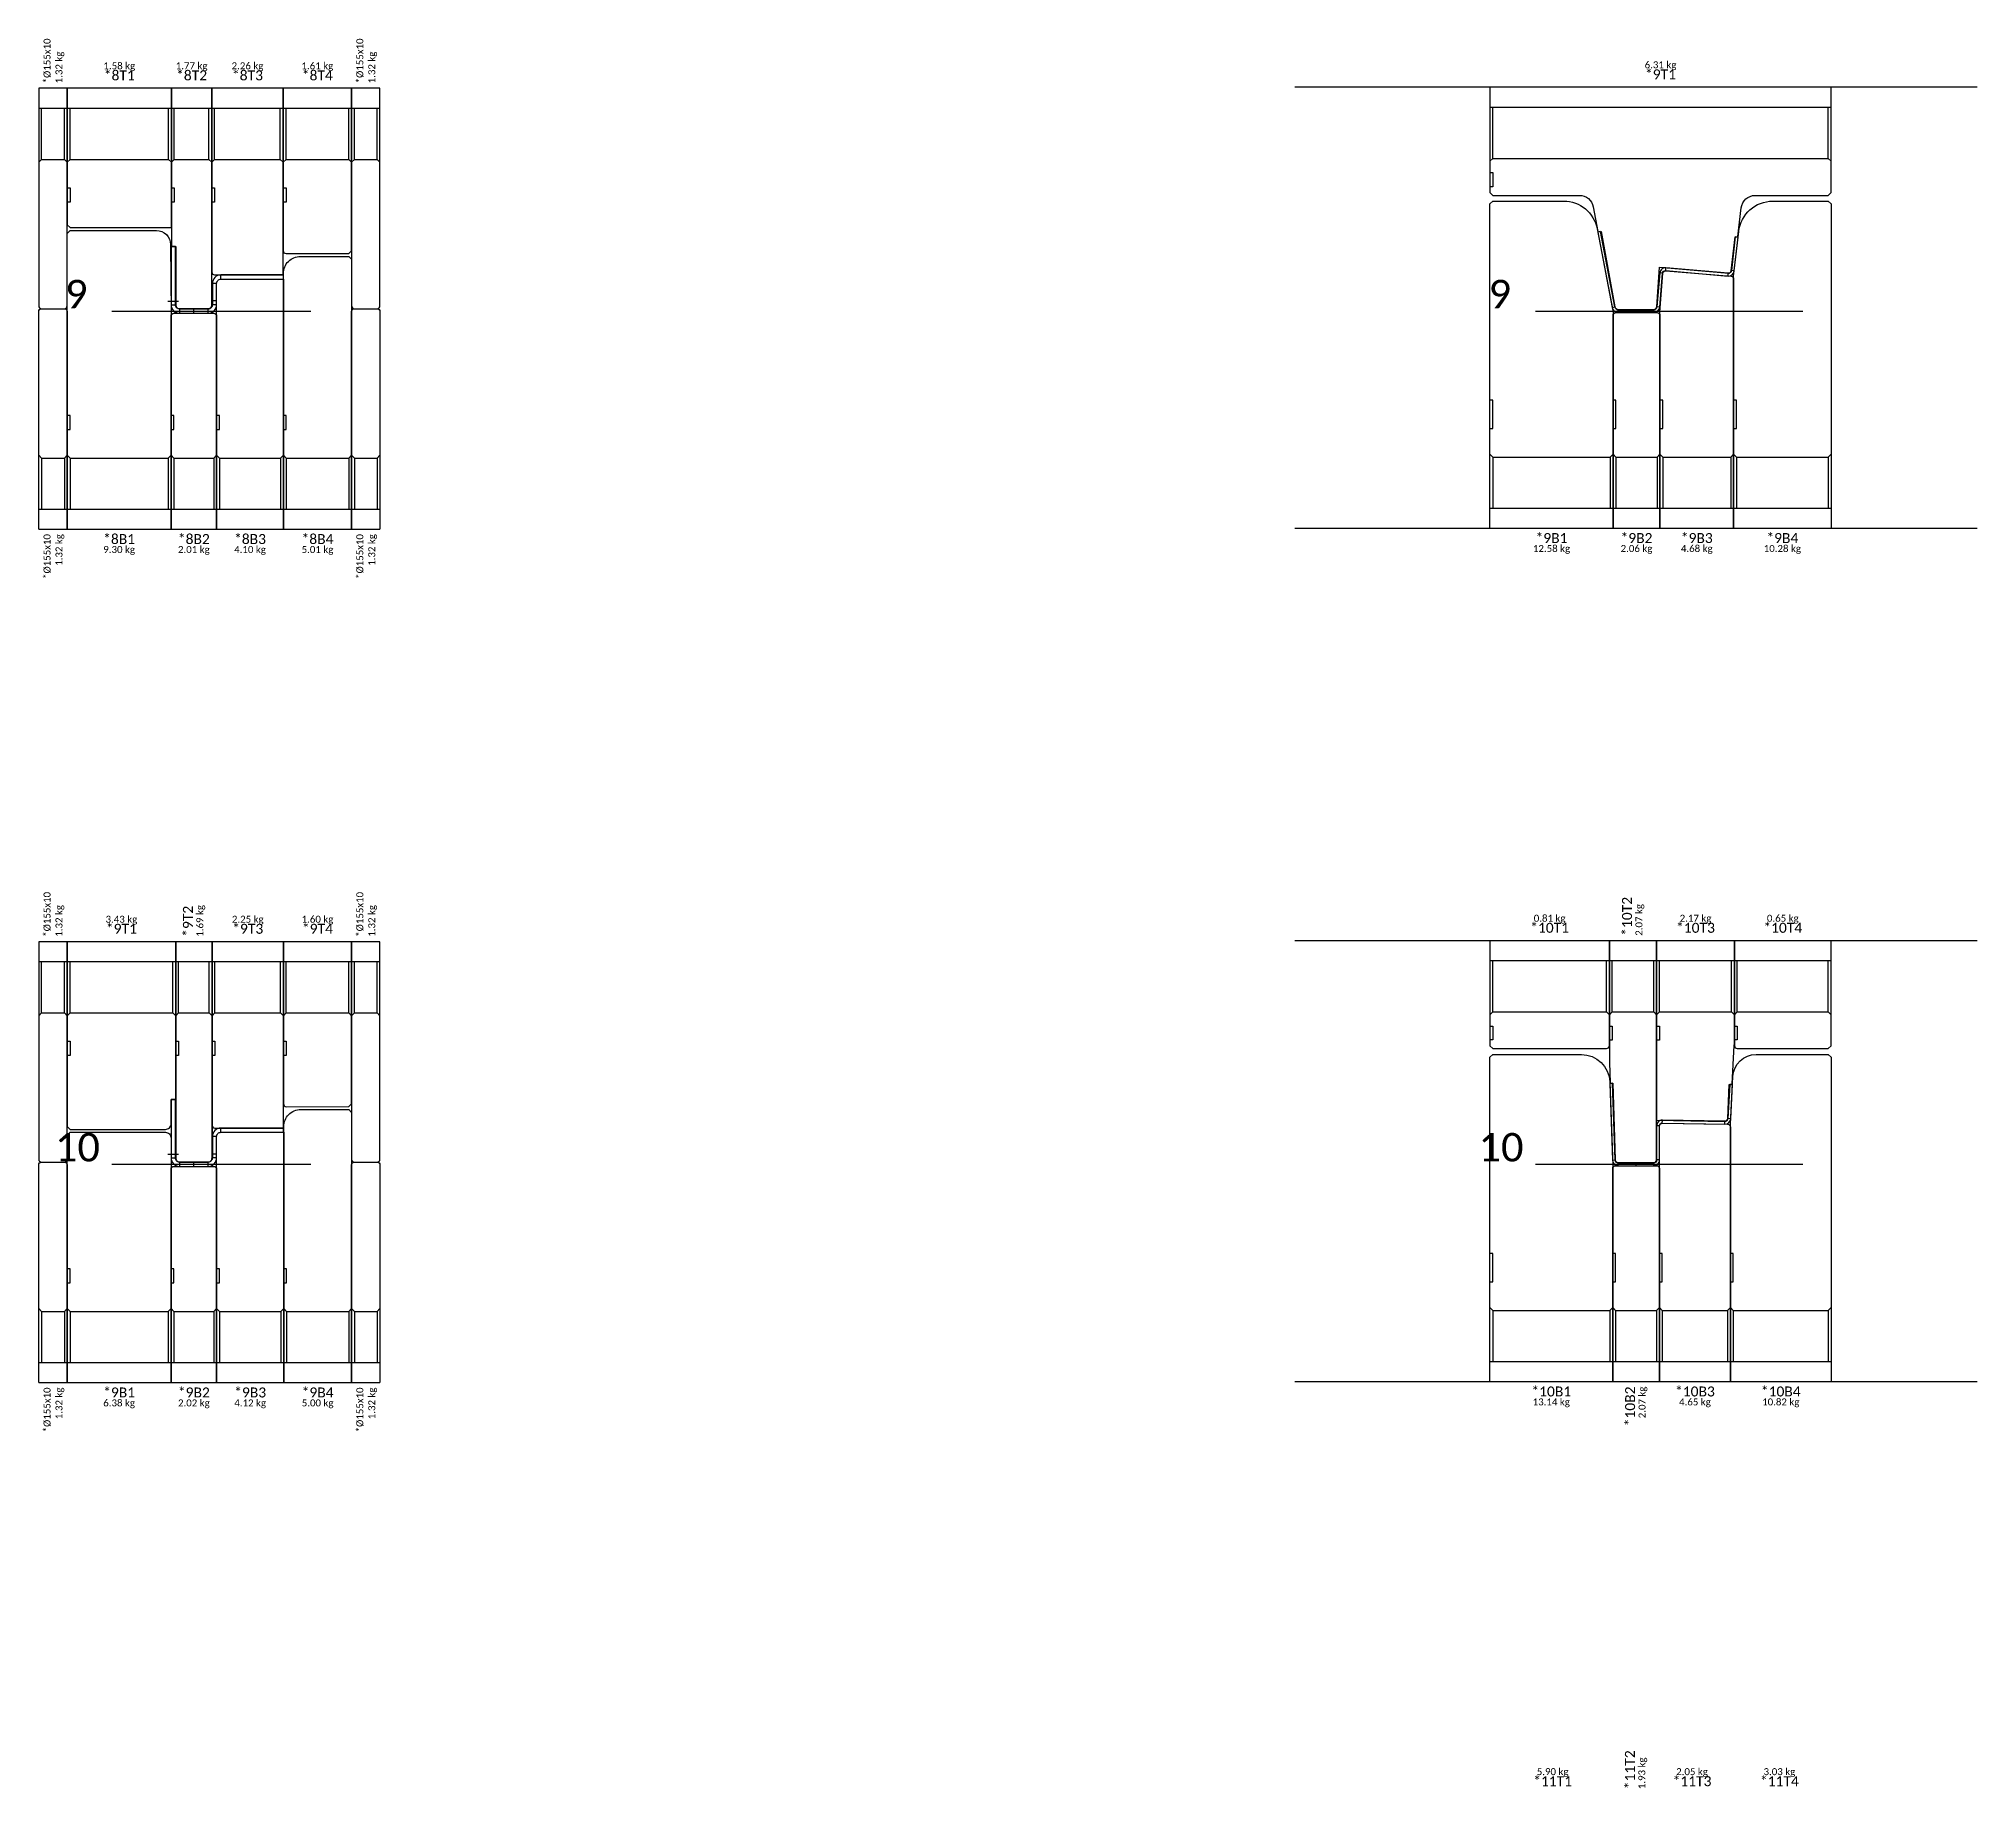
# Model space of a CAD drawing. Header units: millimetres. Extents: x -43 to 662, y -5184 to -4.
# Drawn here: x -20 to 662, y -3303 to -2688 of the extents above; entities that cross this region are included whole.
import ezdxf
from ezdxf.enums import TextEntityAlignment as Align

# ---------------------------------------------------------------- set-up
doc = ezdxf.new("R2010")
doc.units = ezdxf.units.MM
doc.layers.add('0-CAD-polyline', color=7, linetype='CONTINUOUS')
doc.styles.get("Standard").update_dxf_attribs({"font": 'calibri.ttf', "height": 3})

msp = doc.modelspace()

# ---------------------------------------------------------------- linework, layer by layer
at = {"layer": '0-CAD-polyline', "color": 1}
for p, q in [((100.32, -2705.49), (-19.68, -2705.49)), ((662.06, -2705.14), (422.06, -2705.14)), ((6.03, -2783.84), (76.03, -2783.84)), ((506.69, -2783.84), (600.69, -2783.84)), ((491.68, -2815.14), (490.68, -2815.14)), ((491.68, -2825.14), (491.68, -2815.14)), ((535, -2815.14), (534, -2815.14)), ((535, -2825.14), (535, -2815.14)), ((551.46, -2815.14), (550.46, -2815.14)), ((551.46, -2825.14), (551.46, -2815.14)), ((577.39, -2815.14), (576.39, -2815.14)), ((577.39, -2825.14), (577.39, -2815.14)), ((-8.68, -2820.49), (-9.68, -2820.49)), ((-8.68, -2825.49), (-8.68, -2820.49)), ((27.85, -2820.49), (26.85, -2820.49)), ((27.85, -2825.49), (27.85, -2820.49)), ((43.87, -2820.49), (42.87, -2820.49)), ((43.87, -2825.49), (43.87, -2820.49)), ((67.37, -2820.49), (66.37, -2820.49)), ((67.37, -2825.49), (67.37, -2820.49)), ((-9.68, -2825.49), (-8.68, -2825.49)), ((26.85, -2825.49), (27.85, -2825.49)), ((42.87, -2825.49), (43.87, -2825.49)), ((66.37, -2825.49), (67.37, -2825.49)), ((490.68, -2825.14), (491.68, -2825.14)), ((534, -2825.14), (535, -2825.14)), ((550.46, -2825.14), (551.46, -2825.14)), ((576.39, -2825.14), (577.39, -2825.14)), ((-19.68, -2834.49), (-18.68, -2835.49)), ((-18.68, -2835.49), (-18.68, -2853.49)), ((-18.68, -2835.49), (-10.68, -2835.49)), ((-18.68, -2835.49), (-18.68, -2853.49)), ((-9.68, -2834.49), (-10.68, -2835.49)), ((-10.68, -2835.49), (-10.68, -2853.49)), ((-10.68, -2835.49), (-10.68, -2853.49)), ((-9.68, -2834.49), (-8.68, -2835.49)), ((-8.68, -2835.49), (-8.68, -2853.49)), ((-8.68, -2835.49), (25.85, -2835.49)), ((-8.68, -2835.49), (-8.68, -2853.49)), ((26.85, -2834.49), (25.85, -2835.49)), ((25.85, -2835.49), (25.85, -2853.49)), ((25.85, -2835.49), (25.85, -2853.49)), ((26.85, -2834.49), (27.85, -2835.49)), ((27.85, -2835.49), (27.85, -2853.49)), ((27.85, -2835.49), (41.87, -2835.49)), ((27.85, -2835.49), (27.85, -2853.49)), ((42.87, -2834.49), (41.87, -2835.49)), ((41.87, -2835.49), (41.87, -2853.49)), ((41.87, -2835.49), (41.87, -2853.49)), ((42.87, -2834.49), (43.87, -2835.49)), ((43.87, -2835.49), (43.87, -2853.49)), ((43.87, -2835.49), (65.37, -2835.49)), ((43.87, -2835.49), (43.87, -2853.49)), ((66.37, -2834.49), (65.37, -2835.49)), ((65.37, -2835.49), (65.37, -2853.49)), ((65.37, -2835.49), (65.37, -2853.49)), ((66.37, -2834.49), (67.37, -2835.49)), ((67.37, -2835.49), (67.37, -2853.49)), ((67.37, -2835.49), (89.32, -2835.49)), ((67.37, -2835.49), (67.37, -2853.49)), ((90.32, -2834.49), (89.32, -2835.49)), ((89.32, -2835.49), (89.32, -2853.49)), ((89.32, -2835.49), (89.32, -2853.49)), ((90.32, -2834.49), (91.32, -2835.49)), ((91.32, -2835.49), (91.32, -2853.49)), ((91.32, -2835.49), (99.32, -2835.49)), ((91.32, -2835.49), (91.32, -2853.49)), ((100.32, -2834.49), (99.32, -2835.49)), ((99.32, -2835.49), (99.32, -2853.49)), ((99.32, -2835.49), (99.32, -2853.49)), ((490.68, -2834.14), (491.68, -2835.14)), ((491.68, -2835.14), (491.68, -2853.14)), ((491.68, -2835.14), (533, -2835.14)), ((491.68, -2835.14), (491.68, -2853.14)), ((534, -2834.14), (533, -2835.14)), ((533, -2835.14), (533, -2853.14)), ((533, -2835.14), (533, -2853.14)), ((534, -2834.14), (535, -2835.14)), ((535, -2835.14), (535, -2853.14)), ((535, -2835.14), (549.46, -2835.14)), ((535, -2835.14), (535, -2853.14)), ((550.46, -2834.14), (549.46, -2835.14)), ((549.46, -2835.14), (549.46, -2853.14)), ((549.46, -2835.14), (549.46, -2853.14)), ((550.46, -2834.14), (551.46, -2835.14)), ((551.46, -2835.14), (551.46, -2853.14)), ((551.46, -2835.14), (575.39, -2835.14)), ((551.46, -2835.14), (551.46, -2853.14)), ((576.39, -2834.14), (575.39, -2835.14)), ((575.39, -2835.14), (575.39, -2853.14)), ((575.39, -2835.14), (575.39, -2853.14)), ((576.39, -2834.14), (577.39, -2835.14)), ((577.39, -2835.14), (577.39, -2853.14)), ((577.39, -2835.14), (609.68, -2835.14)), ((577.39, -2835.14), (577.39, -2853.14)), ((610.68, -2834.14), (609.68, -2835.14)), ((609.68, -2835.14), (609.68, -2853.14)), ((609.68, -2835.14), (609.68, -2853.14)), ((-19.68, -2853.49), (-9.68, -2853.49)), ((-19.68, -2853.49), (-9.68, -2853.49)), ((-9.68, -2853.49), (26.85, -2853.49)), ((-9.68, -2853.49), (26.85, -2853.49)), ((26.85, -2853.49), (42.87, -2853.49)), ((26.85, -2853.49), (42.87, -2853.49)), ((42.87, -2853.49), (66.37, -2853.49)), ((42.87, -2853.49), (66.37, -2853.49)), ((66.37, -2853.49), (90.32, -2853.49)), ((66.37, -2853.49), (90.32, -2853.49)), ((90.32, -2853.49), (100.32, -2853.49)), ((90.32, -2853.49), (100.32, -2853.49)), ((490.68, -2853.14), (534, -2853.14)), ((490.68, -2853.14), (534, -2853.14)), ((534, -2853.14), (550.46, -2853.14)), ((534, -2853.14), (550.46, -2853.14)), ((550.46, -2853.14), (576.39, -2853.14)), ((550.46, -2853.14), (576.39, -2853.14)), ((576.39, -2853.14), (610.68, -2853.14)), ((576.39, -2853.14), (610.68, -2853.14)), ((-19.68, -2860.49), (100.32, -2860.49)), ((422.06, -2860.14), (662.06, -2860.14)), ((100.32, -3005.59), (-19.68, -3005.59)), ((662.06, -3005.24), (422.06, -3005.24)), ((6.03, -3083.84), (76.03, -3083.84)), ((506.69, -3083.84), (600.69, -3083.84)), ((491.68, -3115.24), (490.68, -3115.24)), ((491.68, -3125.24), (491.68, -3115.24)), ((534.85, -3115.24), (533.85, -3115.24)), ((534.85, -3125.24), (534.85, -3115.24)), ((551.31, -3115.24), (550.31, -3115.24)), ((551.31, -3125.24), (551.31, -3115.24)), ((576.26, -3115.24), (575.26, -3115.24)), ((576.26, -3125.24), (576.26, -3115.24)), ((-8.68, -3120.59), (-9.68, -3120.59)), ((-8.68, -3125.59), (-8.68, -3120.59)), ((27.85, -3120.59), (26.85, -3120.59)), ((27.85, -3125.59), (27.85, -3120.59)), ((43.88, -3120.59), (42.88, -3120.59)), ((43.88, -3125.59), (43.88, -3120.59)), ((67.47, -3120.59), (66.47, -3120.59)), ((67.47, -3125.59), (67.47, -3120.59)), ((-9.68, -3125.59), (-8.68, -3125.59)), ((26.85, -3125.59), (27.85, -3125.59)), ((42.88, -3125.59), (43.88, -3125.59)), ((66.47, -3125.59), (67.47, -3125.59)), ((490.68, -3125.24), (491.68, -3125.24)), ((533.85, -3125.24), (534.85, -3125.24)), ((550.31, -3125.24), (551.31, -3125.24)), ((575.26, -3125.24), (576.26, -3125.24)), ((-19.68, -3134.59), (-18.68, -3135.59)), ((-18.68, -3135.59), (-18.68, -3153.59)), ((-18.68, -3135.59), (-10.68, -3135.59)), ((-18.68, -3135.59), (-18.68, -3153.59)), ((-9.68, -3134.59), (-10.68, -3135.59)), ((-10.68, -3135.59), (-10.68, -3153.59)), ((-10.68, -3135.59), (-10.68, -3153.59)), ((-9.68, -3134.59), (-8.68, -3135.59)), ((-8.68, -3135.59), (-8.68, -3153.59)), ((-8.68, -3135.59), (25.85, -3135.59)), ((-8.68, -3135.59), (-8.68, -3153.59)), ((26.85, -3134.59), (25.85, -3135.59)), ((25.85, -3135.59), (25.85, -3153.59)), ((25.85, -3135.59), (25.85, -3153.59)), ((26.85, -3134.59), (27.85, -3135.59)), ((27.85, -3135.59), (27.85, -3153.59)), ((27.85, -3135.59), (41.88, -3135.59)), ((27.85, -3135.59), (27.85, -3153.59)), ((42.88, -3134.59), (41.88, -3135.59)), ((41.88, -3135.59), (41.88, -3153.59)), ((41.88, -3135.59), (41.88, -3153.59)), ((42.88, -3134.59), (43.88, -3135.59)), ((43.88, -3135.59), (43.88, -3153.59)), ((43.88, -3135.59), (65.47, -3135.59)), ((43.88, -3135.59), (43.88, -3153.59)), ((66.47, -3134.59), (65.47, -3135.59)), ((65.47, -3135.59), (65.47, -3153.59)), ((65.47, -3135.59), (65.47, -3153.59)), ((66.47, -3134.59), (67.47, -3135.59)), ((67.47, -3135.59), (67.47, -3153.59)), ((67.47, -3135.59), (89.32, -3135.59)), ((67.47, -3135.59), (67.47, -3153.59)), ((90.32, -3134.59), (89.32, -3135.59)), ((89.32, -3135.59), (89.32, -3153.59)), ((89.32, -3135.59), (89.32, -3153.59)), ((90.32, -3134.59), (91.32, -3135.59)), ((91.32, -3135.59), (91.32, -3153.59)), ((91.32, -3135.59), (99.32, -3135.59)), ((91.32, -3135.59), (91.32, -3153.59)), ((100.32, -3134.59), (99.32, -3135.59)), ((99.32, -3135.59), (99.32, -3153.59)), ((99.32, -3135.59), (99.32, -3153.59)), ((490.68, -3134.24), (491.68, -3135.24)), ((491.68, -3135.24), (491.68, -3153.24)), ((491.68, -3135.24), (532.85, -3135.24)), ((491.68, -3135.24), (491.68, -3153.24)), ((533.85, -3134.24), (532.85, -3135.24)), ((532.85, -3135.24), (532.85, -3153.24)), ((532.85, -3135.24), (532.85, -3153.24)), ((533.85, -3134.24), (534.85, -3135.24)), ((534.85, -3135.24), (534.85, -3153.24)), ((534.85, -3135.24), (549.31, -3135.24)), ((534.85, -3135.24), (534.85, -3153.24)), ((550.31, -3134.24), (549.31, -3135.24)), ((549.31, -3135.24), (549.31, -3153.24)), ((549.31, -3135.24), (549.31, -3153.24)), ((550.31, -3134.24), (551.31, -3135.24)), ((551.31, -3135.24), (551.31, -3153.24)), ((551.31, -3135.24), (574.26, -3135.24)), ((551.31, -3135.24), (551.31, -3153.24)), ((575.26, -3134.24), (574.26, -3135.24)), ((574.26, -3135.24), (574.26, -3153.24)), ((574.26, -3135.24), (574.26, -3153.24)), ((575.26, -3134.24), (576.26, -3135.24)), ((576.26, -3135.24), (576.26, -3153.24)), ((576.26, -3135.24), (609.68, -3135.24)), ((576.26, -3135.24), (576.26, -3153.24)), ((610.68, -3134.24), (609.68, -3135.24)), ((609.68, -3135.24), (609.68, -3153.24)), ((609.68, -3135.24), (609.68, -3153.24)), ((-19.68, -3153.59), (-9.68, -3153.59)), ((-19.68, -3153.59), (-9.68, -3153.59)), ((-9.68, -3153.59), (26.85, -3153.59)), ((-9.68, -3153.59), (26.85, -3153.59)), ((26.85, -3153.59), (42.88, -3153.59)), ((26.85, -3153.59), (42.88, -3153.59)), ((42.88, -3153.59), (66.47, -3153.59)), ((42.88, -3153.59), (66.47, -3153.59)), ((66.47, -3153.59), (90.32, -3153.59)), ((66.47, -3153.59), (90.32, -3153.59)), ((90.32, -3153.59), (100.32, -3153.59)), ((90.32, -3153.59), (100.32, -3153.59)), ((490.68, -3153.24), (533.85, -3153.24)), ((490.68, -3153.24), (533.85, -3153.24)), ((533.85, -3153.24), (550.31, -3153.24)), ((533.85, -3153.24), (550.31, -3153.24)), ((550.31, -3153.24), (575.26, -3153.24)), ((550.31, -3153.24), (575.26, -3153.24)), ((575.26, -3153.24), (610.68, -3153.24)), ((575.26, -3153.24), (610.68, -3153.24)), ((-19.68, -3160.59), (100.32, -3160.59)), ((422.06, -3160.24), (662.06, -3160.24))]:
    msp.add_line(p, q, dxfattribs=at)
at = {"layer": '0-CAD-polyline', "color": 5}
for p, q in [((-19.68, -2712.49), (-9.68, -2712.49)), ((-19.68, -2712.49), (-9.68, -2712.49)), ((-18.68, -2730.49), (-18.68, -2712.49)), ((-18.68, -2730.49), (-18.68, -2712.49)), ((-10.68, -2730.49), (-10.68, -2712.49)), ((-10.68, -2730.49), (-10.68, -2712.49)), ((-9.68, -2712.49), (26.97, -2712.49)), ((-9.68, -2712.49), (26.97, -2712.49)), ((-8.68, -2730.49), (-8.68, -2712.49)), ((-8.68, -2730.49), (-8.68, -2712.49)), ((25.97, -2730.49), (25.97, -2712.49)), ((25.97, -2730.49), (25.97, -2712.49)), ((26.97, -2712.49), (41.17, -2712.49)), ((26.97, -2712.49), (41.17, -2712.49)), ((27.97, -2730.49), (27.97, -2712.49)), ((27.97, -2730.49), (27.97, -2712.49)), ((40.17, -2730.49), (40.17, -2712.49)), ((40.17, -2730.49), (40.17, -2712.49)), ((41.17, -2712.49), (66.27, -2712.49)), ((41.17, -2712.49), (66.27, -2712.49)), ((42.17, -2730.49), (42.17, -2712.49)), ((42.17, -2730.49), (42.17, -2712.49)), ((65.27, -2730.49), (65.27, -2712.49)), ((65.27, -2730.49), (65.27, -2712.49)), ((66.27, -2712.49), (90.32, -2712.49)), ((66.27, -2712.49), (90.32, -2712.49)), ((67.27, -2730.49), (67.27, -2712.49)), ((67.27, -2730.49), (67.27, -2712.49)), ((89.32, -2730.49), (89.32, -2712.49)), ((89.32, -2730.49), (89.32, -2712.49)), ((90.32, -2712.49), (100.32, -2712.49)), ((90.32, -2712.49), (100.32, -2712.49)), ((91.32, -2730.49), (91.32, -2712.49)), ((91.32, -2730.49), (91.32, -2712.49)), ((99.32, -2730.49), (99.32, -2712.49)), ((99.32, -2730.49), (99.32, -2712.49)), ((490.68, -2712.14), (610.68, -2712.14)), ((490.68, -2712.14), (610.68, -2712.14)), ((491.68, -2730.14), (491.68, -2712.14)), ((491.68, -2730.14), (491.68, -2712.14)), ((609.68, -2730.14), (609.68, -2712.14)), ((609.68, -2730.14), (609.68, -2712.14)), ((-19.68, -2731.49), (-18.68, -2730.49)), ((-18.68, -2730.49), (-10.68, -2730.49)), ((-9.68, -2731.49), (-10.68, -2730.49)), ((-9.68, -2731.49), (-8.68, -2730.49)), ((-8.68, -2730.49), (25.97, -2730.49)), ((26.97, -2731.49), (25.97, -2730.49)), ((26.97, -2731.49), (27.97, -2730.49)), ((27.97, -2730.49), (40.17, -2730.49)), ((41.17, -2731.49), (40.17, -2730.49)), ((41.17, -2731.49), (42.17, -2730.49)), ((42.17, -2730.49), (65.27, -2730.49)), ((66.27, -2731.49), (65.27, -2730.49)), ((66.27, -2731.49), (67.27, -2730.49)), ((67.27, -2730.49), (89.32, -2730.49)), ((90.32, -2731.49), (89.32, -2730.49)), ((90.32, -2731.49), (91.32, -2730.49)), ((91.32, -2730.49), (99.32, -2730.49)), ((100.32, -2731.49), (99.32, -2730.49)), ((490.68, -2731.14), (491.68, -2730.14)), ((491.68, -2730.14), (609.68, -2730.14)), ((610.68, -2731.14), (609.68, -2730.14)), ((-9.68, -2740.49), (-8.68, -2740.49)), ((-8.68, -2740.49), (-8.68, -2745.49)), ((26.97, -2740.49), (27.97, -2740.49)), ((27.97, -2740.49), (27.97, -2745.49)), ((41.17, -2740.49), (42.17, -2740.49)), ((42.17, -2740.49), (42.17, -2745.49)), ((66.27, -2740.49), (67.27, -2740.49)), ((67.27, -2740.49), (67.27, -2745.49)), ((490.68, -2735.14), (491.68, -2735.14)), ((491.68, -2740.14), (490.68, -2740.14)), ((491.68, -2735.14), (491.68, -2740.14)), ((-8.68, -2745.49), (-9.68, -2745.49)), ((27.97, -2745.49), (26.97, -2745.49)), ((42.17, -2745.49), (41.17, -2745.49)), ((67.27, -2745.49), (66.27, -2745.49)), ((42.87, -2774.09), (41.37, -2774.09)), ((44.37, -2772.59), (44.37, -2771.09)), ((551.43, -2770.48), (550.43, -2770.4)), ((552.51, -2769.57), (552.6, -2768.58)), ((574.43, -2771.49), (574.52, -2770.5)), ((576.62, -2769.71), (575.62, -2769.59)), ((26.87, -2781.59), (28.37, -2781.59)), ((29.87, -2784.59), (29.87, -2783.09)), ((34.87, -2784.59), (34.87, -2783.09)), ((39.87, -2784.59), (39.87, -2783.09)), ((42.87, -2781.59), (41.37, -2781.59)), ((533.67, -2782.56), (534.65, -2782.37)), ((535.81, -2784.34), (535.81, -2783.34)), ((542.06, -2784.34), (542.06, -2783.34)), ((548.31, -2784.34), (548.31, -2783.34)), ((550.38, -2782.44), (549.39, -2782.35)), ((-19.68, -3012.59), (-9.68, -3012.59)), ((-19.68, -3012.59), (-9.68, -3012.59)), ((-18.68, -3030.59), (-18.68, -3012.59)), ((-18.68, -3030.59), (-18.68, -3012.59)), ((-10.68, -3030.59), (-10.68, -3012.59)), ((-10.68, -3030.59), (-10.68, -3012.59)), ((-9.68, -3012.59), (28.47, -3012.59)), ((-9.68, -3012.59), (28.47, -3012.59)), ((-8.68, -3030.59), (-8.68, -3012.59)), ((-8.68, -3030.59), (-8.68, -3012.59)), ((27.47, -3030.59), (27.47, -3012.59)), ((27.47, -3030.59), (27.47, -3012.59)), ((28.47, -3012.59), (41.27, -3012.59)), ((28.47, -3012.59), (41.27, -3012.59)), ((29.47, -3030.59), (29.47, -3012.59)), ((29.47, -3030.59), (29.47, -3012.59)), ((40.27, -3030.59), (40.27, -3012.59)), ((40.27, -3030.59), (40.27, -3012.59)), ((41.27, -3012.59), (66.37, -3012.59)), ((41.27, -3012.59), (66.37, -3012.59)), ((42.27, -3030.59), (42.27, -3012.59)), ((42.27, -3030.59), (42.27, -3012.59)), ((65.37, -3030.59), (65.37, -3012.59)), ((65.37, -3030.59), (65.37, -3012.59)), ((66.37, -3012.59), (90.32, -3012.59)), ((66.37, -3012.59), (90.32, -3012.59)), ((67.37, -3030.59), (67.37, -3012.59)), ((67.37, -3030.59), (67.37, -3012.59)), ((89.32, -3030.59), (89.32, -3012.59)), ((89.32, -3030.59), (89.32, -3012.59)), ((90.32, -3012.59), (100.32, -3012.59)), ((90.32, -3012.59), (100.32, -3012.59)), ((91.32, -3030.59), (91.32, -3012.59)), ((91.32, -3030.59), (91.32, -3012.59)), ((99.32, -3030.59), (99.32, -3012.59)), ((99.32, -3030.59), (99.32, -3012.59)), ((490.68, -3012.24), (532.68, -3012.24)), ((490.68, -3012.24), (532.68, -3012.24)), ((491.68, -3030.24), (491.68, -3012.24)), ((491.68, -3030.24), (491.68, -3012.24)), ((531.68, -3030.24), (531.68, -3012.24)), ((531.68, -3030.24), (531.68, -3012.24)), ((532.68, -3012.24), (549.31, -3012.24)), ((532.68, -3012.24), (549.31, -3012.24)), ((533.68, -3030.24), (533.68, -3012.24)), ((533.68, -3030.24), (533.68, -3012.24)), ((548.31, -3030.24), (548.31, -3012.24)), ((548.31, -3030.24), (548.31, -3012.24)), ((549.31, -3012.24), (576.68, -3012.24)), ((549.31, -3012.24), (576.68, -3012.24)), ((550.31, -3030.24), (550.31, -3012.24)), ((550.31, -3030.24), (550.31, -3012.24)), ((575.68, -3030.24), (575.68, -3012.24)), ((575.68, -3030.24), (575.68, -3012.24)), ((576.68, -3012.24), (610.68, -3012.24)), ((576.68, -3012.24), (610.68, -3012.24)), ((577.68, -3030.24), (577.68, -3012.24)), ((577.68, -3030.24), (577.68, -3012.24)), ((609.68, -3030.24), (609.68, -3012.24)), ((609.68, -3030.24), (609.68, -3012.24)), ((-19.68, -3031.59), (-18.68, -3030.59)), ((-18.68, -3030.59), (-10.68, -3030.59)), ((-9.68, -3031.59), (-10.68, -3030.59)), ((-9.68, -3031.59), (-8.68, -3030.59)), ((-8.68, -3030.59), (27.47, -3030.59)), ((28.47, -3031.59), (27.47, -3030.59)), ((28.47, -3031.59), (29.47, -3030.59)), ((29.47, -3030.59), (40.27, -3030.59)), ((41.27, -3031.59), (40.27, -3030.59)), ((41.27, -3031.59), (42.27, -3030.59)), ((42.27, -3030.59), (65.37, -3030.59)), ((66.37, -3031.59), (65.37, -3030.59)), ((66.37, -3031.59), (67.37, -3030.59)), ((67.37, -3030.59), (89.32, -3030.59)), ((90.32, -3031.59), (89.32, -3030.59)), ((90.32, -3031.59), (91.32, -3030.59)), ((91.32, -3030.59), (99.32, -3030.59)), ((100.32, -3031.59), (99.32, -3030.59)), ((490.68, -3031.24), (491.68, -3030.24)), ((491.68, -3030.24), (531.68, -3030.24)), ((532.68, -3031.24), (531.68, -3030.24)), ((532.68, -3031.24), (533.68, -3030.24)), ((533.68, -3030.24), (548.31, -3030.24)), ((549.31, -3031.24), (548.31, -3030.24)), ((549.31, -3031.24), (550.31, -3030.24)), ((550.31, -3030.24), (575.68, -3030.24)), ((576.68, -3031.24), (575.68, -3030.24)), ((576.68, -3031.24), (577.68, -3030.24)), ((577.68, -3030.24), (609.68, -3030.24)), ((610.68, -3031.24), (609.68, -3030.24)), ((490.68, -3035.24), (491.68, -3035.24)), ((491.68, -3040.14), (490.68, -3040.14)), ((491.68, -3035.24), (491.68, -3040.14)), ((532.68, -3035.24), (533.68, -3035.24)), ((533.68, -3040.24), (532.68, -3040.24)), ((533.68, -3035.24), (533.68, -3040.24)), ((549.31, -3035.24), (550.31, -3035.24)), ((550.31, -3040.24), (549.31, -3040.24)), ((550.31, -3035.24), (550.31, -3040.24)), ((576.68, -3035.24), (577.68, -3035.24)), ((577.68, -3040.14), (576.68, -3040.14)), ((577.68, -3035.24), (577.68, -3040.14)), ((-9.68, -3040.59), (-8.68, -3040.59)), ((-8.68, -3045.59), (-9.68, -3045.59)), ((-8.68, -3040.59), (-8.68, -3045.59)), ((28.47, -3040.59), (29.47, -3040.59)), ((29.47, -3045.59), (28.47, -3045.59)), ((29.47, -3040.59), (29.47, -3045.59)), ((41.27, -3040.59), (42.27, -3040.59)), ((42.27, -3045.59), (41.27, -3045.59)), ((42.27, -3040.59), (42.27, -3045.59)), ((66.37, -3040.59), (67.37, -3040.59)), ((67.37, -3045.59), (66.37, -3045.59)), ((67.37, -3040.59), (67.37, -3045.59)), ((575.37, -3067.81), (574.38, -3067.76)), ((42.87, -3074.09), (41.37, -3074.09)), ((44.37, -3072.59), (44.37, -3071.09)), ((550.31, -3070.34), (549.31, -3070.34)), ((551.31, -3069.35), (551.33, -3068.35)), ((573.31, -3069.73), (573.33, -3068.73)), ((26.87, -3081.59), (28.37, -3081.59)), ((29.87, -3084.59), (29.87, -3083.09)), ((34.87, -3084.59), (34.87, -3083.09)), ((39.87, -3084.59), (39.87, -3083.09)), ((42.87, -3081.59), (41.37, -3081.59)), ((533.78, -3082.38), (534.78, -3082.34)), ((535.81, -3084.34), (535.81, -3083.34)), ((542.06, -3084.34), (542.06, -3083.34)), ((548.31, -3084.34), (548.31, -3083.34)), ((550.31, -3082.34), (549.31, -3082.34))]:
    msp.add_line(p, q, dxfattribs=at)
at = {"layer": '0-CAD-polyline', "color": 4}
for p, q in [((26.87, -2761.09), (28.37, -2761.09)), ((26.87, -2761.09), (28.37, -2761.09)), ((25.74, -2780.34), (29.49, -2780.34)), ((25.74, -2780.34), (29.49, -2780.34)), ((42.87, -2780.25), (41.37, -2780.25)), ((42.87, -2780.25), (41.37, -2780.25)), ((26.87, -3061.09), (28.37, -3061.09)), ((26.87, -3061.09), (28.37, -3061.09)), ((25.74, -3080.34), (29.49, -3080.34)), ((25.74, -3080.34), (29.49, -3080.34)), ((42.87, -3080.25), (41.37, -3080.25)), ((42.87, -3080.25), (41.37, -3080.25))]:
    msp.add_line(p, q, dxfattribs=at)
at = {"layer": '0-CAD-polyline', "color": 5, "linetype": 'Continuous'}
for p, q in [((41.27, -3005.59), (41.27, -3081.59)), ((90.32, -3005.59), (90.32, -3062.58))]:
    msp.add_line(p, q, dxfattribs=at)
at = {"layer": '0-CAD-polyline', "color": 5}
for points in [[(-19.68, -2705.49), (-19.68, -2781.99, 0.414214), (-18.68, -2782.99), (-10.68, -2782.99, 0.414214), (-9.68, -2781.99), (-9.68, -2705.49)], [(26.97, -2705.49), (26.97, -2760.88, 0.414209), (27.17, -2761.08), (28.47, -2761.08), (28.47, -2781.58, 0.414221), (29.97, -2783.09), (39.67, -2783.09, 0.414214), (41.17, -2781.59), (41.17, -2705.49)], [(41.17, -2705.49), (41.17, -2770.09, 0.414214), (42.17, -2771.09), (66.07, -2771.09, 0.414211), (66.27, -2770.89), (66.27, -2705.49)], [(66.27, -2705.49), (66.27, -2762.59, 0.414214), (67.27, -2763.59), (89.32, -2763.59), (90.32, -2762.59), (90.32, -2705.49)], [(90.32, -2705.49), (90.32, -2781.99, 0.414214), (91.32, -2782.99), (99.32, -2782.99, 0.414214), (100.32, -2781.99), (100.32, -2705.49)], [(490.68, -2705.14), (490.68, -2742.14), (491.68, -2743.14), (522.11, -2743.14, -0.360022), (527.02, -2747.2), (528.67, -2755.82, 0.414214), (528.9, -2755.98), (529.82, -2755.81), (534.65, -2782.36, 0.362489), (535.81, -2783.34), (548.31, -2783.34, 0.39391), (549.39, -2782.33), (550.36, -2768.38), (574.54, -2770.5, 0.408092), (575.57, -2769.65), (576.88, -2757.66), (577.68, -2757.75, 0.414136), (577.9, -2757.57), (579.04, -2747.57, -0.381361), (584, -2743.14), (609.68, -2743.14), (610.68, -2742.14), (610.68, -2705.14)], [(529.59, -2755.85), (528.61, -2756.04), (533.67, -2782.56, 0.360022), (535.81, -2784.34), (542.06, -2784.34), (548.31, -2784.34, 0.388879), (550.38, -2782.44), (551.43, -2770.48, -0.414214), (552.51, -2769.57), (574.43, -2771.49, 0.406566), (576.62, -2769.71), (577.97, -2757.78), (576.98, -2757.67), (575.62, -2769.59, -0.406566), (574.52, -2770.5), (552.6, -2768.58, 0.414214), (550.43, -2770.4), (549.39, -2782.35, -0.388879), (548.31, -2783.34), (542.06, -2783.34), (535.81, -2783.34, -0.360022), (534.65, -2782.37), (529.59, -2755.85)], [(28.37, -2761.09), (26.87, -2761.09), (26.87, -2781.59, 0.414214), (29.87, -2784.59), (34.87, -2784.59), (39.87, -2784.59, 0.414214), (42.87, -2781.59), (42.87, -2774.09, -0.414214), (44.37, -2772.59), (66.37, -2772.59), (66.37, -2771.09), (44.37, -2771.09, 0.414214), (41.37, -2774.09), (41.37, -2781.59, -0.414214), (39.87, -2783.09), (34.87, -2783.09), (29.87, -2783.09, -0.414214), (28.37, -2781.59), (28.37, -2761.09)], [(-19.68, -3005.59), (-19.68, -3082.09, 0.414214), (-18.68, -3083.09), (-10.68, -3083.09, 0.414214), (-9.68, -3082.09), (-9.68, -3005.59)], [(-9.68, -3005.59), (-9.68, -3070.59), (-8.68, -3071.59), (24.87, -3071.59, 0.414214), (26.87, -3069.59), (26.87, -3061.08), (28.37, -3061.08, 0.414222), (28.47, -3060.98), (28.47, -3005.59)], [(28.47, -3005.59), (28.47, -3081.58, 0.414216), (29.97, -3083.09), (39.77, -3083.09, 0.414214), (41.27, -3081.59), (41.27, -3005.59)], [(41.27, -3005.59), (41.27, -3070.09, 0.414215), (42.27, -3071.09), (66.17, -3071.09, 0.414215), (66.37, -3070.89), (66.37, -3005.59)], [(66.37, -3005.59), (66.37, -3062.59, 0.414219), (67.37, -3063.59), (89.32, -3063.58), (90.32, -3062.58), (90.32, -3005.59)], [(90.32, -3005.59), (90.32, -3082.09, 0.414214), (91.32, -3083.09), (99.32, -3083.09, 0.414214), (100.32, -3082.09), (100.32, -3005.59)], [(490.68, -3005.24), (490.68, -3042.14), (491.68, -3043.14), (531.68, -3043.14, 0.414214), (532.68, -3042.14), (532.68, -3005.24)], [(532.68, -3005.24), (532.68, -3043.14), (532.68, -3047.65, 0.008744), (532.68, -3048), (532.93, -3055.19, 0.414214), (533.14, -3055.38), (533.96, -3055.35), (534.78, -3082.34, 0.405296), (535.81, -3083.34), (548.23, -3083.34, 0.412425), (549.23, -3082.34), (549.31, -3068.34), (549.31, -3005.24)], [(549.31, -3005.24), (549.31, -3068.34), (573.28, -3068.75, 0.407838), (574.33, -3067.76), (574.8, -3055.76), (575.69, -3055.79, 0.409111), (575.9, -3055.6), (576.61, -3042.1, 0.013091), (576.68, -3039.48), (576.68, -3005.24)], [(576.68, -3005.24), (576.68, -3042.14, 0.414214), (577.68, -3043.14), (609.68, -3043.14), (610.68, -3042.14), (610.68, -3005.24)], [(533.84, -3055.36), (532.84, -3055.39), (533.78, -3082.38, 0.404026), (535.81, -3084.34), (542.06, -3084.34), (548.31, -3084.34, 0.414214), (550.31, -3082.34), (550.31, -3070.34, -0.419335), (551.31, -3069.35), (573.31, -3069.73, 0.404026), (575.37, -3067.81), (576, -3055.83), (575, -3055.77), (574.38, -3067.76, -0.404026), (573.33, -3068.73), (551.33, -3068.35, 0.419335), (549.31, -3070.34), (549.31, -3082.34, -0.414214), (548.31, -3083.34), (542.06, -3083.34), (535.81, -3083.34, -0.404026), (534.78, -3082.34), (533.84, -3055.36)], [(28.37, -3061.09), (26.87, -3061.09), (26.87, -3081.59, 0.414214), (29.87, -3084.59), (34.87, -3084.59), (39.87, -3084.59, 0.414214), (42.87, -3081.59), (42.87, -3074.09, -0.414214), (44.37, -3072.59), (66.37, -3072.59), (66.37, -3071.09), (44.37, -3071.09, 0.414214), (41.37, -3074.09), (41.37, -3081.59, -0.414214), (39.87, -3083.09), (34.87, -3083.09), (29.87, -3083.09, -0.414214), (28.37, -3081.59), (28.37, -3061.09)]]:
    msp.add_lwpolyline(points, format="xyb", dxfattribs=at)
for points in [[(-9.68, -2705.49), (-9.68, -2753.49), (-8.68, -2754.49), (26.97, -2754.49), (26.97, -2705.49)], [(-19.68, -2731.49), (-18.68, -2730.49), (-10.68, -2730.49), (-9.68, -2731.49)], [(-9.68, -2731.49), (-8.68, -2730.49), (25.97, -2730.49), (26.97, -2731.49)], [(26.97, -2731.49), (27.97, -2730.49), (40.17, -2730.49), (41.17, -2731.49)], [(41.17, -2731.49), (42.17, -2730.49), (65.27, -2730.49), (66.27, -2731.49)], [(66.27, -2731.49), (67.27, -2730.49), (89.32, -2730.49), (90.32, -2731.49)], [(90.32, -2731.49), (91.32, -2730.49), (99.32, -2730.49), (100.32, -2731.49)], [(490.68, -2731.14), (491.68, -2730.14), (609.68, -2730.14), (610.68, -2731.14)], [(-19.68, -3031.59), (-18.68, -3030.59), (-10.68, -3030.59), (-9.68, -3031.59)], [(-9.68, -3031.59), (-8.68, -3030.59), (27.47, -3030.59), (28.47, -3031.59)], [(28.47, -3031.59), (29.47, -3030.59), (40.27, -3030.59), (41.27, -3031.59)], [(41.27, -3031.59), (42.27, -3030.59), (65.37, -3030.59), (66.37, -3031.59)], [(66.37, -3031.59), (67.37, -3030.59), (89.32, -3030.59), (90.32, -3031.59)], [(90.32, -3031.59), (91.32, -3030.59), (99.32, -3030.59), (100.32, -3031.59)], [(490.68, -3031.24), (491.68, -3030.24), (531.68, -3030.24), (532.68, -3031.24)], [(532.68, -3031.24), (533.68, -3030.24), (548.31, -3030.24), (549.31, -3031.24)], [(549.31, -3031.24), (550.31, -3030.24), (575.68, -3030.24), (576.68, -3031.24)], [(576.68, -3031.24), (577.68, -3030.24), (609.68, -3030.24), (610.68, -3031.24)]]:
    msp.add_lwpolyline(points, dxfattribs=at)
at = {"layer": '0-CAD-polyline', "color": 1}
for points in [[(490.68, -2860.14), (490.68, -2746.14), (491.68, -2745.14), (516.6, -2745.14, -0.360022), (528.39, -2754.89), (533.97, -2784.15, -0.047159), (534, -2784.52), (534, -2860.14)], [(576.39, -2860.14), (576.39, -2771.78, -0.028371), (576.4, -2771.55), (578.2, -2755.81, -0.381361), (590.16, -2745.14), (609.68, -2745.14), (610.68, -2746.14), (610.68, -2860.14)], [(-9.68, -2860.49), (-9.68, -2756.49), (-8.68, -2755.49), (21.68, -2755.49, -0.412125), (26.68, -2760.45), (26.85, -2784.59), (26.85, -2860.49)], [(66.37, -2860.49), (66.37, -2770.59, -0.414214), (72.37, -2764.59), (89.32, -2764.59), (90.32, -2765.59), (90.32, -2860.49)], [(42.87, -2860.49), (42.87, -2774.09, -0.414214), (44.37, -2772.59), (66.37, -2772.59), (66.37, -2860.49)], [(550.46, -2860.14), (550.46, -2784.41, -0.018328), (550.47, -2784.26), (551.47, -2770.54, -0.417796), (552.56, -2769.62), (575.48, -2771.58, -0.389381), (576.39, -2772.58), (576.39, -2860.14)], [(-19.68, -2860.49), (-19.68, -2783.99, -0.414214), (-18.68, -2782.99), (-10.68, -2782.99, -0.414214), (-9.68, -2783.99), (-9.68, -2860.49)], [(26.85, -2860.49), (26.85, -2785.59, -0.414214), (27.85, -2784.59), (41.87, -2784.59, -0.414214), (42.87, -2785.59), (42.87, -2860.49)], [(90.32, -2860.49), (90.32, -2783.99, -0.414214), (91.32, -2782.99), (99.32, -2782.99, -0.414214), (100.32, -2783.99), (100.32, -2860.49)], [(534, -2860.14), (534, -2785.34, -0.414214), (535, -2784.34), (549.46, -2784.34, -0.414214), (550.46, -2785.34), (550.46, -2860.14)], [(490.68, -3160.24), (490.68, -3046.24), (491.68, -3045.24), (522.83, -3045.24, -0.404026), (532.82, -3054.89), (533.85, -3084.34), (533.85, -3160.24)], [(575.26, -3160.24), (575.26, -3069.75), (576.14, -3053, -0.39896), (584.32, -3045.24), (609.68, -3045.24), (610.68, -3046.24), (610.68, -3160.24)], [(66.47, -3160.59), (66.47, -3070.59, -0.414214), (72.47, -3064.59), (89.32, -3064.59), (90.32, -3065.59), (90.32, -3160.59)], [(-9.68, -3160.59), (-9.68, -3073.59), (-8.68, -3072.59), (24.85, -3072.59, -0.414214), (26.85, -3074.59), (26.85, -3160.59)], [(42.88, -3160.59), (42.88, -3074.09, -0.414214), (44.38, -3072.59), (66.47, -3072.59), (66.47, -3160.59)], [(550.31, -3160.24), (550.31, -3084.34), (550.34, -3070.38, -0.418309), (551.35, -3069.38), (574.27, -3069.74, -0.40962), (575.26, -3070.74), (575.26, -3160.24)], [(-19.68, -3160.59), (-19.68, -3084.09, -0.414214), (-18.68, -3083.09), (-10.68, -3083.09, -0.414214), (-9.68, -3084.09), (-9.68, -3160.59)], [(26.85, -3160.59), (26.85, -3085.59, -0.414214), (27.85, -3084.59), (41.88, -3084.59, -0.414214), (42.88, -3085.59), (42.88, -3160.59)], [(90.32, -3160.59), (90.32, -3084.09, -0.414214), (91.32, -3083.09), (99.32, -3083.09, -0.414214), (100.32, -3084.09), (100.32, -3160.59)], [(533.85, -3160.24), (533.85, -3085.34, -0.414214), (534.85, -3084.34), (549.31, -3084.34, -0.414214), (550.31, -3085.34), (550.31, -3160.24)]]:
    msp.add_lwpolyline(points, format="xyb", dxfattribs=at)
for points in [[(-19.68, -2834.49), (-18.68, -2835.49), (-10.68, -2835.49), (-9.68, -2834.49)], [(-9.68, -2834.49), (-8.68, -2835.49), (25.85, -2835.49), (26.85, -2834.49)], [(26.85, -2834.49), (27.85, -2835.49), (41.87, -2835.49), (42.87, -2834.49)], [(42.87, -2834.49), (43.87, -2835.49), (65.37, -2835.49), (66.37, -2834.49)], [(66.37, -2834.49), (67.37, -2835.49), (89.32, -2835.49), (90.32, -2834.49)], [(90.32, -2834.49), (91.32, -2835.49), (99.32, -2835.49), (100.32, -2834.49)], [(490.68, -2834.14), (491.68, -2835.14), (533, -2835.14), (534, -2834.14)], [(534, -2834.14), (535, -2835.14), (549.46, -2835.14), (550.46, -2834.14)], [(550.46, -2834.14), (551.46, -2835.14), (575.39, -2835.14), (576.39, -2834.14)], [(576.39, -2834.14), (577.39, -2835.14), (609.68, -2835.14), (610.68, -2834.14)], [(-19.68, -3134.59), (-18.68, -3135.59), (-10.68, -3135.59), (-9.68, -3134.59)], [(-9.68, -3134.59), (-8.68, -3135.59), (25.85, -3135.59), (26.85, -3134.59)], [(26.85, -3134.59), (27.85, -3135.59), (41.88, -3135.59), (42.88, -3134.59)], [(42.88, -3134.59), (43.88, -3135.59), (65.47, -3135.59), (66.47, -3134.59)], [(66.47, -3134.59), (67.47, -3135.59), (89.32, -3135.59), (90.32, -3134.59)], [(90.32, -3134.59), (91.32, -3135.59), (99.32, -3135.59), (100.32, -3134.59)], [(490.68, -3134.24), (491.68, -3135.24), (532.85, -3135.24), (533.85, -3134.24)], [(533.85, -3134.24), (534.85, -3135.24), (549.31, -3135.24), (550.31, -3134.24)], [(550.31, -3134.24), (551.31, -3135.24), (574.26, -3135.24), (575.26, -3134.24)], [(575.26, -3134.24), (576.26, -3135.24), (609.68, -3135.24), (610.68, -3134.24)]]:
    msp.add_lwpolyline(points, dxfattribs=at)

# ---------------------------------------------------------------- texts
at = {"layer": '0-CAD-polyline', "color": 5}
for s, height, p in [('*Ø155x10', 2.45, (-16.78, -2703.74)), ('1.32 kg', 2.45, (-12.58, -2703.74)), ('*Ø155x10', 2.45, (93.22, -2703.74)), ('1.32 kg', 2.45, (97.42, -2703.74)), ('*Ø155x10', 2.45, (-16.78, -3003.84)), ('1.32 kg', 2.45, (-12.58, -3003.84)), ('1.69 kg', 2.45, (36.97, -3003.84)), ('*Ø155x10', 2.45, (93.22, -3003.84)), ('1.32 kg', 2.45, (97.42, -3003.84)), ('*10T2', 3.5, (538.89, -3003.49)), ('2.07 kg', 2.45, (543.09, -3003.49)), ('*9T2', 3.5, (32.77, -3003.84)), ('*11T2', 3.5, (539.91, -3303.59)), ('1.93 kg', 2.45, (544.11, -3303.59))]:
    msp.add_text(s, height=height, rotation=90, dxfattribs=at).set_placement(p, align=Align.MIDDLE_LEFT)
for s, height, p in [('1.58 kg', 2.45, (8.64, -2699.54)), ('*8T1', 3.5, (8.64, -2703.74)), ('1.77 kg', 2.45, (34.07, -2699.54)), ('*8T2', 3.5, (34.07, -2703.74)), ('2.26 kg', 2.45, (53.72, -2699.54)), ('*8T3', 3.5, (53.72, -2703.74)), ('1.61 kg', 2.45, (78.29, -2699.54)), ('*8T4', 3.5, (78.29, -2703.74)), ('6.31 kg', 2.45, (550.68, -2699.19)), ('*9T1', 3.5, (550.68, -2703.39)), ('3.43 kg', 2.45, (9.39, -2999.64)), ('*9T1', 3.5, (9.39, -3003.84)), ('2.25 kg', 2.45, (53.82, -2999.64)), ('*9T3', 3.5, (53.82, -3003.84)), ('1.60 kg', 2.45, (78.34, -2999.64)), ('*9T4', 3.5, (78.34, -3003.84)), ('*10T1', 3.5, (511.68, -3003.49)), ('0.81 kg', 2.45, (511.68, -2999.29)), ('*10T3', 3.5, (562.99, -3003.49)), ('2.17 kg', 2.45, (562.99, -2999.29)), ('*10T4', 3.5, (593.68, -3003.49)), ('0.65 kg', 2.45, (593.68, -2999.29)), ('*11T1', 3.5, (512.74, -3303.59)), ('5.90 kg', 2.45, (512.74, -3299.39)), ('*11T3', 3.5, (561.76, -3303.59)), ('2.05 kg', 2.45, (561.76, -3299.39)), ('*11T4', 3.5, (592.49, -3303.59)), ('3.03 kg', 2.45, (592.49, -3299.39))]:
    msp.add_text(s, height=height, dxfattribs=at).set_placement(p, align=Align.BOTTOM_CENTER)
at = {"layer": '0-CAD-polyline'}
for s, p in [(' 9', (-13.97, -2782.84)), (' 9', (486.69, -2782.84)), ('10', (-13.97, -3082.84)), ('10', (486.69, -3082.84))]:
    msp.add_text(s, height=10, dxfattribs=at).set_placement(p)
at = {"layer": '0-CAD-polyline', "color": 1}
for s, height, p in [('*Ø155x10', 2.45, (-16.78, -2862.24)), ('1.32 kg', 2.45, (-12.58, -2862.24)), ('*Ø155x10', 2.45, (93.22, -2862.24)), ('1.32 kg', 2.45, (97.42, -2862.24)), ('*Ø155x10', 2.45, (-16.78, -3162.34)), ('1.32 kg', 2.45, (-12.58, -3162.34)), ('*Ø155x10', 2.45, (93.22, -3162.34)), ('1.32 kg', 2.45, (97.42, -3162.34)), ('*10B2', 3.5, (539.98, -3161.99)), ('2.07 kg', 2.45, (544.18, -3161.99))]:
    msp.add_text(s, height=height, rotation=90, dxfattribs=at).set_placement(p, align=Align.MIDDLE_RIGHT)
for s, height, p in [('*8B1', 3.5, (8.58, -2862.24)), ('*8B2', 3.5, (34.86, -2862.24)), ('*8B3', 3.5, (54.62, -2862.24)), ('*8B4', 3.5, (78.34, -2862.24)), ('*9B1', 3.5, (512.34, -2861.89)), ('*9B2', 3.5, (542.23, -2861.89)), ('*9B3', 3.5, (563.43, -2861.89)), ('*9B4', 3.5, (593.53, -2861.89)), ('9.30 kg', 2.45, (8.58, -2866.44)), ('2.01 kg', 2.45, (34.86, -2866.44)), ('4.10 kg', 2.45, (54.62, -2866.44)), ('5.01 kg', 2.45, (78.34, -2866.44)), ('12.58 kg', 2.45, (512.34, -2866.09)), ('2.06 kg', 2.45, (542.23, -2866.09)), ('4.68 kg', 2.45, (563.43, -2866.09)), ('10.28 kg', 2.45, (593.53, -2866.09)), ('*9B1', 3.5, (8.58, -3162.34)), ('*9B2', 3.5, (34.87, -3162.34)), ('*9B3', 3.5, (54.67, -3162.34)), ('*9B4', 3.5, (78.39, -3162.34)), ('*10B1', 3.5, (512.26, -3161.99)), ('*10B3', 3.5, (562.79, -3161.99)), ('*10B4', 3.5, (592.97, -3161.99)), ('6.38 kg', 2.45, (8.58, -3166.54)), ('2.02 kg', 2.45, (34.87, -3166.54)), ('4.12 kg', 2.45, (54.67, -3166.54)), ('5.00 kg', 2.45, (78.39, -3166.54)), ('13.14 kg', 2.45, (512.26, -3166.19)), ('4.65 kg', 2.45, (562.79, -3166.19)), ('10.82 kg', 2.45, (592.97, -3166.19))]:
    msp.add_text(s, height=height, dxfattribs=at).set_placement(p, align=Align.TOP_CENTER)

doc.saveas('drawing.dxf')
